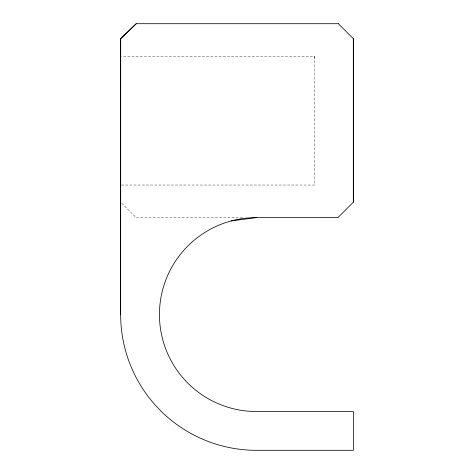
<?xml version="1.0" encoding="UTF-8"?>
<svg xmlns="http://www.w3.org/2000/svg" width="474" height="474" viewBox="0 0 474 474"><rect width="100%" height="100%" fill="white"/><g stroke="black" fill="none" stroke-linecap="round" stroke-linejoin="round"><path stroke-width="0.36" stroke-dasharray="2.37 1.78" d="M314.564 58.474L314.564 56.282L121.397 56.282M121.397 185.038L314.564 185.038L314.564 56.282M242.575 217.643L136.162 217.679L121.688 203.198"/><path stroke-width="0.71" d="M256.63 217.643L256.393 217.613A96.951 96.951 0 0 0 159.442 314.564A96.951 96.951 0 0 0 256.393 411.521L353.343 411.521L353.343 450.3L256.393 450.3A135.736 135.736 0 0 1 120.657 314.564L120.698 38.696L136.21 23.706L338.359 23.706M254.686 217.643L337.903 217.613L353.343 202.167L353.349 38.696L338.347 23.7M120.657 314.564L120.651 38.69L136.21 23.706M231.3 220.914L256.393 217.613M353.337 38.69L353.337 202.167"/></g></svg>
